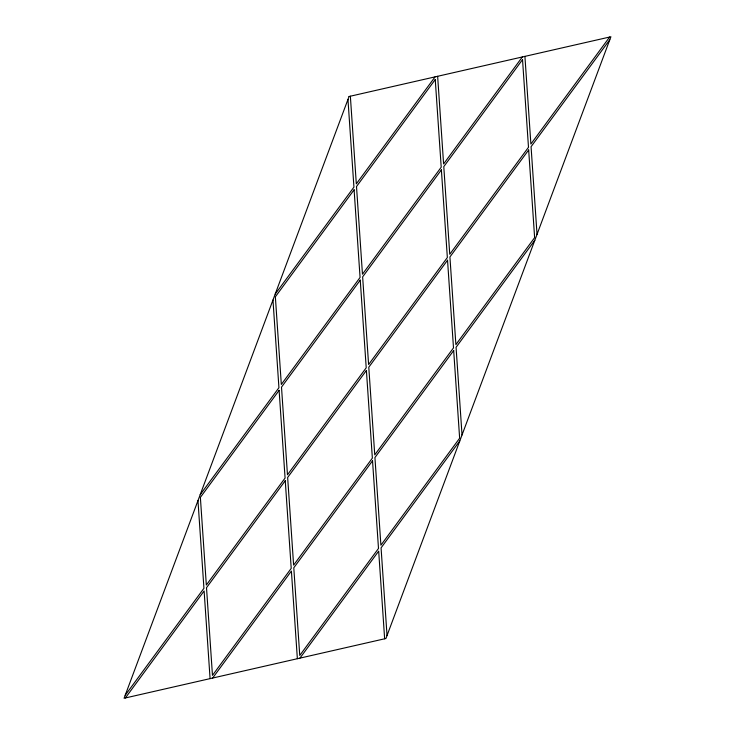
<?xml version="1.0" encoding="UTF-8"?>
<svg xmlns="http://www.w3.org/2000/svg" width="735" height="735" viewBox="0 0 735 735"><rect width="100%" height="100%" fill="white"/><g stroke="black" fill="none" stroke-linecap="round" stroke-linejoin="round"><path stroke-width="1.1" d="M275.184 294.129L353.93 187.131L347.967 99.455M435.065 76.881L356.319 183.879L350.356 96.202M200.186 494.71L278.933 387.712L272.97 300.036M522.346 56.962L443.6 163.96L437.637 76.293M125.189 695.292L203.935 588.294L197.972 500.627M609.627 37.044L530.881 144.042L524.919 56.374M125.373 697.956L204.119 590.958L210.081 678.625M609.811 39.708L531.065 146.706L537.028 234.373M212.654 678.038L291.4 571.04L297.363 658.707M534.814 240.29L456.067 347.287L462.03 434.964M299.935 658.119L378.681 551.121L384.644 638.798M459.816 440.871L381.07 547.869L387.033 635.545M349.07 96.496L124.086 698.25L385.93 638.504L610.914 36.75L349.07 96.496M354.105 189.786L275.359 296.793L281.321 384.46L360.067 277.462L354.105 189.786M435.249 79.536L356.503 186.543L362.465 274.21L441.211 167.213L435.249 79.536M279.116 390.377L200.37 497.375L206.333 585.042L285.079 478.044L279.116 390.377M360.251 280.127L281.505 387.125L287.468 474.792L366.214 367.794L360.251 280.127M441.386 169.877L362.64 276.875L368.602 364.542L447.349 257.544L441.386 169.877M522.53 59.627L443.784 166.625L449.746 254.292L528.493 147.294L522.53 59.627M285.254 480.708L206.507 587.706L212.47 675.373L291.216 568.375L285.254 480.708M366.397 370.458L287.651 477.456L293.614 565.123L372.36 458.125L366.397 370.458M447.532 260.208L368.786 367.206L374.749 454.873L453.495 347.875L447.532 260.208M528.667 149.958L449.921 256.956L455.884 344.623L534.63 237.625L528.667 149.958M372.535 460.79L293.789 567.788L299.751 655.464L378.497 548.457L372.535 460.79M453.679 350.54L374.933 457.537L380.895 545.214L459.641 438.207L453.679 350.54"/></g></svg>
